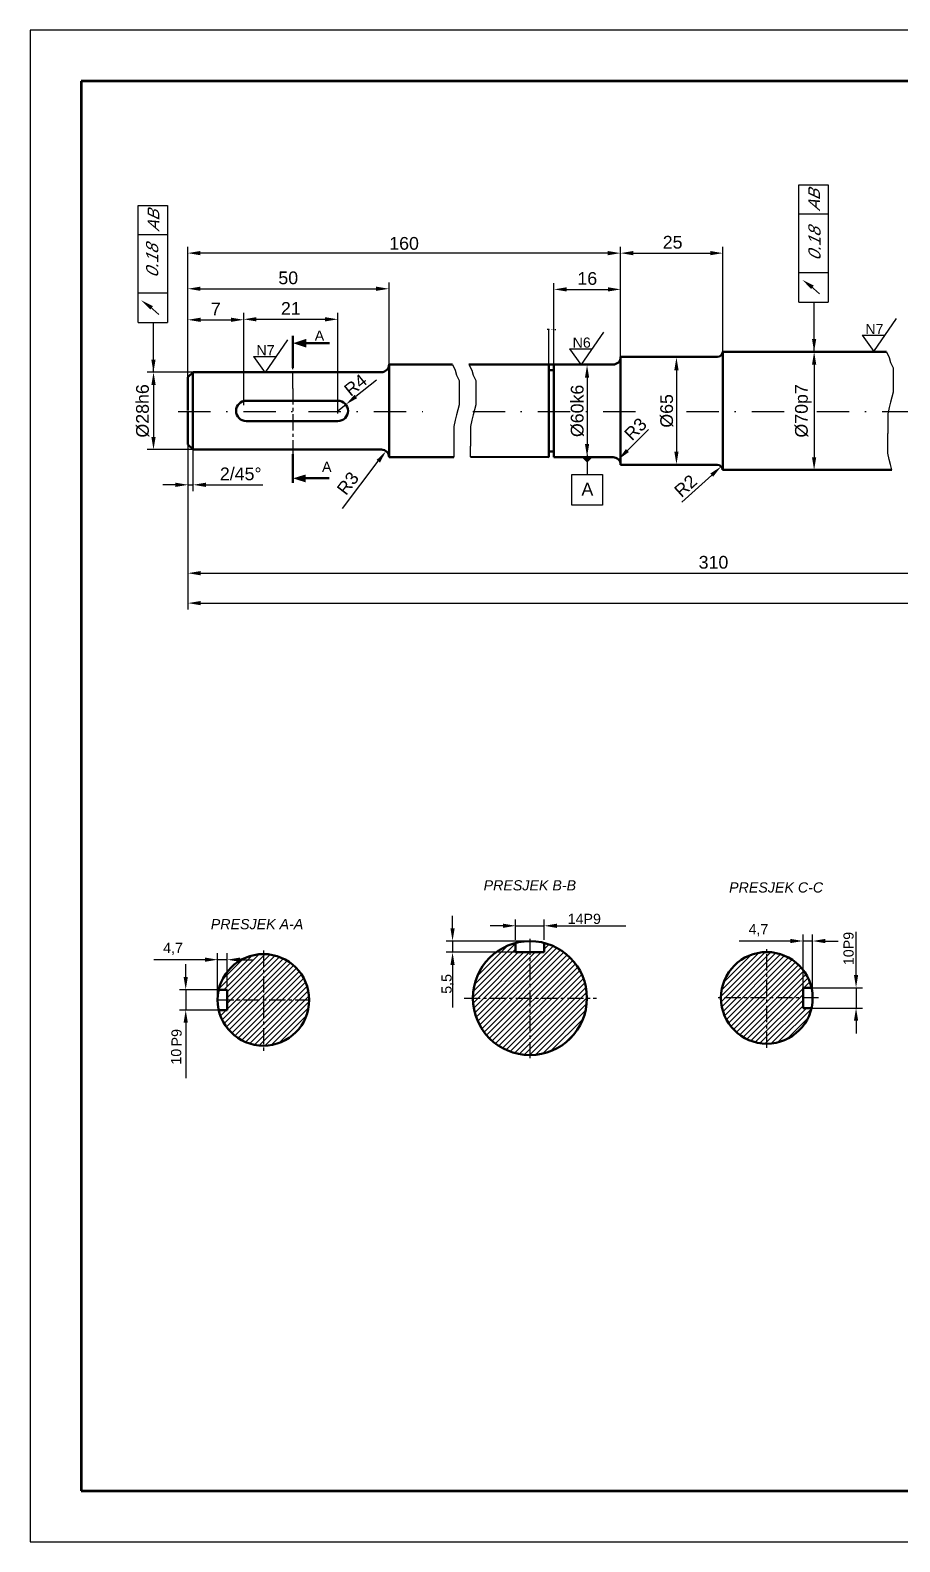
# Model space of a CAD drawing. Header units: millimetres. Extents: x -493 to 803, y 148 to 445.
# Drawn here: x -492.8 to -322, y 148.2 to 445.2 of the extents above; entities that cross this region are included whole.
import ezdxf

# ---------------------------------------------------------------- set-up
doc = ezdxf.new("R2010")
doc.units = ezdxf.units.MM
doc.linetypes.add('CENTER', pattern=[50.8, 31.75, -6.35, 6.35, -6.35])
doc.linetypes.add('DASHDOT2', pattern=[12.7, 6.35, -3.175, 0, -3.175])
for name, color, linetype, lineweight in [('debela', 7, 'Continuous', 50), ('kote', 7, 'Continuous', 25), ('simetrala', 7, 'CENTER', 25), ('simetrala 2', 7, 'CENTER', 50), ('tanka', 7, 'Continuous', 25)]:
    doc.layers.add(name, color=color, linetype=linetype, lineweight=lineweight)
doc.styles.get("Standard").update_dxf_attribs({"font": 'arial.ttf'})
doc.dimstyles.new('ISO-25', dxfattribs={"dimtxt": 2.5, "dimasz": 2.5, "dimexe": 1.25, "dimexo": 0.625, "dimtad": 1, "dimtxsty": 'Standard', "dimcen": 2.5, "dimadec": 0, "dimazin": 0, "dimtfac": 1, "dimtmove": 0, "dimatfit": 3, "dimfxl": 1, "dimarcsym": 0})
doc.dimstyles.get("Standard").update_dxf_attribs({"dimtxt": 0.18, "dimasz": 0.18, "dimexe": 0.18, "dimexo": 0.0625, "dimgap": 0.09, "dimtad": 0, "dimtih": 1, "dimtoh": 1, "dimdec": 4, "dimzin": 0, "dimdsep": 46, "dimtxsty": 'Standard', "dimcen": 0.09, "dimadec": 0, "dimazin": 0, "dimtfac": 1, "dimtdec": 4, "dimtofl": 0, "dimtmove": 0, "dimatfit": 3, "dimfxl": 1, "dimtolj": 1, "dimtzin": 0, "dimarcsym": 0})

# ---------------------------------------------------------------- blocks, each defined once
blk = doc.blocks.new('*D3')
at = {"color": 0, "lineweight": -2, "transparency": 16777216}
for p, q in [((-391.08, 386.39), (-391.26, 386.39)), ((-390.9, 377.49), (-390.9, 386.57)), ((-389.9, 377.49), (-389.9, 386.57)), ((-389.72, 386.39), (-389.54, 386.39))]:
    blk.add_line(p, q, dxfattribs=at)
at = {"color": 0, "lineweight": 25, "transparency": 16777216}
for points in [[(-391.08, 386.42), (-391.08, 386.36), (-390.9, 386.39)], [(-389.72, 386.42), (-389.72, 386.36), (-389.9, 386.39)]]:
    blk.add_solid(points, dxfattribs=at)
at = {"layer": 'Defpoints', "color": 0, "lineweight": 25, "transparency": 16777216}
for p in [(-389.9, 386.39), (-390.9, 377.43), (-389.9, 377.43)]:
    blk.add_point(p, dxfattribs=at)
at = {"color": 0, "lineweight": 25, "transparency": 16777216, "insert": (-390.4, 386.39), "char_height": 0.18, "attachment_point": 5}
blk.add_mtext('\\A1;1.0000', dxfattribs=at)

msp = doc.modelspace()

# ---------------------------------------------------------------- hatches: boundary and pattern name
at = {"lineweight": 25}
msp.add_hatch(color=256, dxfattribs=at).paths.add_polyline_path([(-384.31404, 361.32283), (-383.38077, 360.39024), (-382.4475, 361.32283)])
at = {"layer": 'kote', "linetype": 'Continuous', "lineweight": 25}
h = msp.add_hatch(dxfattribs=at)
h.set_pattern_fill('ANSI31', color=256, scale=0.25, style=0)
h.set_pattern_definition([(45, (-615.0245, 80.7221), (-0.561266, 0.561266), [])])
h.paths.add_polyline_path([(-446.97546, 254.69091), (-446.97546, 263.69091, 0.35000111), (-455.75042, 256.69091), (-454.09546, 256.69091), (-454.09546, 254.69091)])
h.paths.add_polyline_path([(-454.09546, 254.69091), (-454.09546, 252.69091), (-455.75042, 252.69091, 0.35000111), (-446.97546, 245.69091), (-446.97546, 254.69091)])
h.paths.add_polyline_path([(-446.97546, 254.69091), (-446.97546, 245.69091, 0.414213562), (-437.97546, 254.69091)])
h.paths.add_polyline_path([(-446.97546, 254.69091), (-437.97546, 254.69091, 0.414213562), (-446.97546, 263.69091)])
h = msp.add_hatch(dxfattribs=at)
h.set_pattern_fill('ANSI31', color=256, scale=0.25, angle=180, style=0)
h.set_pattern_definition([(225, (-180.0515, 429.0571), (0.561266, -0.561266), [])])
h.paths.add_polyline_path([(-348.10051, 255.0883), (-348.10051, 246.0883, 0.35000111), (-339.32554, 253.0883), (-340.98051, 253.0883), (-340.98051, 255.0883)])
h.paths.add_polyline_path([(-340.98051, 255.0883), (-340.98051, 257.0883), (-339.32554, 257.0883, 0.35000111), (-348.10051, 264.0883), (-348.10051, 255.0883)])
h.paths.add_polyline_path([(-348.10051, 255.0883), (-348.10051, 264.0883, 0.414213562), (-357.10051, 255.0883)])
h.paths.add_polyline_path([(-348.10051, 255.0883), (-357.10051, 255.0883, 0.414213562), (-348.10051, 246.0883)])
at = {"layer": 'tanka', "linetype": 'Continuous', "lineweight": 25}
h = msp.add_hatch(dxfattribs=at)
h.set_pattern_fill('ANSI31', color=256, scale=0.25, style=0)
h.set_pattern_definition([(45, (-597.2649, 34.5243), (-0.561266, 0.561266), [])])
h.paths.add_polyline_path([(-394.62651, 255.04014), (-394.62651, 264.04014), (-397.42651, 264.04014), (-397.42651, 265.8845, 0.341998713), (-405.82651, 255.04014)])
h.paths.add_polyline_path([(-383.42651, 255.04014, 0.341998713), (-391.82651, 265.8845), (-391.82651, 264.04014), (-394.62651, 264.04014), (-394.62651, 255.04014)])
h.paths.add_polyline_path([(-394.62651, 243.84014, 0.414213562), (-383.42651, 255.04014), (-394.62651, 255.04014)])
h.paths.add_polyline_path([(-394.62651, 255.04014), (-405.82651, 255.04014, 0.414213562), (-394.62651, 243.84014)])

# ---------------------------------------------------------------- linework, layer by layer
at = {"lineweight": 53}
for p, q in [((-272.77326, 435.21959), (-482.77326, 435.21959)), ((-482.77326, 435.21959), (-482.77326, 158.21959)), ((-482.77326, 158.21959), (-272.77326, 158.21959))]:
    msp.add_line(p, q, dxfattribs=at)
for p, q in [((-341.82317, 414.84428), (-336.06317, 414.84428)), ((-492.77326, 410.76442), (-492.77326, 410.76442)), ((-471.58993, 410.80736), (-465.82993, 410.80736))]:
    msp.add_line(p, q)
at = {"color": 0}
for p, q in [((-341.82317, 391.80428), (-341.82317, 414.84428)), ((-336.06317, 414.84428), (-336.06317, 391.80428)), ((-471.58993, 387.76736), (-471.58993, 410.80736)), ((-465.82993, 410.80736), (-465.82993, 387.76736)), ((-336.06317, 409.08428), (-341.82317, 409.08428)), ((-465.82993, 405.04736), (-471.58993, 405.04736)), ((-336.06317, 397.56428), (-341.82317, 397.56428)), ((-465.82993, 393.52736), (-471.58993, 393.52736)), ((-337.74372, 393.41595), (-339.5451, 394.97599)), ((-467.51048, 389.37904), (-469.31186, 390.93907)), ((-341.82317, 391.80428), (-336.06317, 391.80428)), ((-471.58993, 387.76736), (-465.82993, 387.76736))]:
    msp.add_line(p, q, dxfattribs=at)
at = {"lineweight": 25}
for p, q in [((-461.80207, 378.5416), (-461.80207, 402.6666)), ((-379.34466, 401.42332), (-459.34466, 401.42332)), ((-376.80639, 378.5481), (-376.80639, 402.6731)), ((-376.80639, 378.54752), (-376.80639, 402.67252)), ((-374.34466, 401.42332), (-358.84466, 401.42332)), ((-356.73331, 378.55027), (-356.73331, 402.67527)), ((-461.80147, 376.54544), (-461.80147, 395.67044)), ((-422.29724, 376.54832), (-422.29724, 395.67332)), ((-389.90396, 385.37529), (-389.90396, 395.55135)), ((-376.8064, 385.37529), (-376.8064, 395.55135)), ((-459.34466, 394.42332), (-424.84466, 394.42332)), ((-387.40396, 394.30135), (-379.3064, 394.30135)), ((-461.80202, 377.11801), (-461.80202, 389.57294)), ((-450.84466, 371.54832), (-450.84466, 389.67332)), ((-450.84466, 377.11801), (-450.84466, 389.57294)), ((-432.34466, 369.92332), (-432.34466, 389.67332)), ((-459.30202, 388.32294), (-453.34466, 388.32294)), ((-448.34466, 388.42332), (-434.84466, 388.42332)), ((-338.67702, 382.024), (-337.55202, 382.024)), ((-459.55646, 378.024), (-469.81033, 378.024)), ((-365.84466, 378.42332), (-365.84466, 362.42332)), ((-338.80202, 379.524), (-338.80202, 361.32264)), ((-468.56033, 375.524), (-468.56033, 365.32264)), ((-424.77821, 376.48183), (-428.83922, 373.24501)), ((-383.4014, 376.92332), (-383.4014, 363.92332)), ((-432.34466, 370.42332), (-430.78669, 371.6774)), ((-371.34323, 366.75071), (-375.46734, 362.6448)), ((-460.64884, 362.82264), (-469.81033, 362.82264)), ((-461.80202, 365.0351), (-461.80202, 331.40367)), ((-461.80202, 364.79808), (-461.80202, 344.19467)), ((-461.80202, 364.30101), (-461.80202, 337.28578)), ((-461.80202, 364.27632), (-461.80202, 354.66091)), ((-460.84466, 364.27706), (-460.84466, 354.66165)), ((-431.45862, 351.2667), (-424.40781, 360.52701)), ((-364.81725, 352.45917), (-358.91303, 357.81484)), ((-338.67702, 358.82264), (-337.55202, 358.82264)), ((-464.24499, 355.90493), (-466.74499, 355.90493)), ((-461.74499, 355.90493), (-460.77021, 355.90493)), ((-458.27021, 355.90493), (-447.08871, 355.90493)), ((-459.30202, 338.53578), (-260.63574, 338.53578)), ((-459.30202, 332.65367), (-98.84466, 332.65367))]:
    msp.add_line(p, q, dxfattribs=at)
at = {"lineweight": 50}
for p, q in [((-376.80202, 381.024), (-376.80202, 381.024)), ((-376.80202, 381.024), (-357.80202, 381.024)), ((-356.80202, 382.024), (-356.80202, 382.024)), ((-461.80202, 377.024), (-460.80202, 378.024)), ((-460.80202, 378.024), (-431.80202, 378.024)), ((-432.30202, 378.024), (-423.80202, 378.024)), ((-422.30202, 379.524), (-409.82167, 379.524)), ((-422.30202, 379.524), (-422.30202, 379.524)), ((-406.60299, 379.524), (-378.30202, 379.524)), ((-390.90395, 379.52402), (-390.90395, 378.42332)), ((-390.90395, 378.42332), (-389.90395, 378.42332)), ((-389.90395, 378.42332), (-389.90395, 379.524)), ((-461.80202, 370.524), (-461.80202, 377.024)), ((-450.34466, 372.42332), (-432.34466, 372.42332)), ((-461.80202, 370.32264), (-461.80202, 363.82264)), ((-452.34466, 370.42332), (-452.34466, 370.42332)), ((-452.34466, 370.42332), (-452.34466, 370.42332)), ((-450.34466, 368.42332), (-432.34466, 368.42332)), ((-430.34466, 370.42332), (-430.34466, 370.42332)), ((-430.34466, 370.42332), (-430.34466, 370.42332)), ((-461.80202, 363.82264), (-460.80202, 362.82264)), ((-460.80202, 362.82264), (-431.80202, 362.82264)), ((-432.30202, 362.82264), (-423.80202, 362.82264)), ((-390.90395, 361.34355), (-390.90395, 362.42332)), ((-390.90395, 362.42332), (-389.90395, 362.42332)), ((-389.90395, 362.42332), (-389.90307, 361.34189)), ((-422.30202, 361.32264), (-422.30202, 361.32264)), ((-422.30202, 361.32264), (-409.55993, 361.32264)), ((-406.27306, 361.36906), (-390.90395, 361.34355)), ((-389.90307, 361.34189), (-378.30202, 361.32264)), ((-376.80202, 359.82264), (-357.80202, 359.82264)), ((-376.80202, 359.82264), (-376.80202, 359.82264)), ((-356.80202, 358.82264), (-356.80202, 358.82264))]:
    msp.add_line(p, q, dxfattribs=at)
msp.add_lwpolyline([(-282.77326, 445.21959), (-492.77326, 445.21959), (-492.77326, 148.21959), (-282.77326, 148.21959)])
for points in [[(-441.17889, 385.14915), (-441.17889, 378.87981)], [(-376.80639, 381.01844), (-376.80639, 368.85908)], [(-338.80202, 382.024), (-356.80202, 382.024)], [(-356.73465, 382.02453), (-356.73465, 369.7924)], [(-339.30202, 382.024), (-324.57515, 382.024)], [(-460.84466, 377.92332), (-460.84466, 369.42332)], [(-422.29725, 379.51941), (-422.29725, 369.57679)], [(-390.90395, 378.42332), (-390.90395, 369.92332)], [(-389.90395, 378.42332), (-389.90395, 369.92332)], [(-460.84466, 362.92332), (-460.84466, 371.42332)], [(-422.29725, 361.32723), (-422.29725, 371.26985)], [(-376.80639, 359.8282), (-376.80639, 371.98756)], [(-390.90395, 362.42332), (-390.90395, 370.92332)], [(-389.90395, 362.42332), (-389.90395, 370.92332)], [(-356.73465, 358.84083), (-356.73465, 371.05424)], [(-441.17889, 356.28833), (-441.17889, 361.94265)], [(-323.54462, 358.82264), (-356.80202, 358.82264)]]:
    msp.add_lwpolyline(points, dxfattribs=at)
at = {"linetype": 'DASHDOT2', "lineweight": 25}
for points in [[(-463.6933, 370.30921), (-413.84466, 370.30921)], [(-405.84466, 370.30921), (-372.34466, 370.30921)], [(-363.84466, 370.30921), (-255.11772, 370.30921)]]:
    msp.add_lwpolyline(points, dxfattribs=at)
at = {"lineweight": 25}
msp.add_lwpolyline([(-384.31404, 361.32283), (-383.38077, 360.39024), (-382.4475, 361.32283), (-384.31404, 361.32283)], close=True, dxfattribs=at)
at = {"lineweight": 50}
for centre, radius, start, end in [((-378.30202, 381.024), 1.5, 270, 0), ((-357.80202, 382.024), 1, 270, 0), ((-423.80202, 379.524), 1.5, 270, 0), ((-450.34466, 370.42332), 2, 90, 180), ((-432.34466, 370.42332), 2, 0, 90), ((-450.34466, 370.42332), 2, 180, 270), ((-432.34466, 370.42332), 2, 270, 0), ((-423.80202, 361.32264), 1.5, 0, 90), ((-378.30202, 359.82264), 1.5, 360, 90), ((-357.80202, 358.82264), 1, 0, 90)]:
    msp.add_arc(centre, radius, start, end, dxfattribs=at)
at = {"lineweight": 25}
for points in [[(-459.34466, 401.83999), (-459.34466, 401.00665), (-461.84466, 401.42332)], [(-379.34466, 401.83999), (-379.34466, 401.00665), (-376.84466, 401.42332)], [(-374.34466, 401.83999), (-374.34466, 401.00665), (-376.84466, 401.42332)], [(-359.20796, 401.83999), (-359.20796, 401.00665), (-356.7334, 401.42332)], [(-338.88415, 395.05166), (-339.37601, 394.37897), (-341.14817, 396.19089)], [(-468.69068, 391.00493), (-469.18254, 390.33224), (-470.95469, 392.14416)], [(-459.34466, 394.83999), (-459.34466, 394.00665), (-461.84466, 394.42332)], [(-424.84466, 394.83999), (-424.84466, 394.00665), (-422.29816, 394.41606)], [(-387.40396, 394.71801), (-387.40396, 393.88468), (-389.90396, 394.30135)], [(-379.3064, 394.71801), (-379.3064, 393.88468), (-376.8064, 394.30135)], [(-459.30202, 388.73961), (-459.30202, 387.90627), (-461.80202, 388.32294)], [(-453.34466, 388.73961), (-453.34466, 387.90627), (-450.84466, 388.32294)], [(-448.34466, 388.83999), (-448.34466, 388.00665), (-450.84466, 388.42332)], [(-434.84466, 388.83999), (-434.84466, 388.00665), (-432.34466, 388.42332)], [(-366.26132, 378.42332), (-365.42799, 378.42332), (-365.84466, 380.92332)], [(-339.21869, 379.524), (-338.38535, 379.524), (-338.80202, 382.024)], [(-383.81806, 376.92332), (-382.98473, 376.92332), (-383.4014, 379.42332)], [(-424.73932, 360.77942), (-424.0763, 360.2746), (-422.89333, 362.51607)], [(-383.81806, 363.92332), (-382.98473, 363.92332), (-383.4014, 361.42332)], [(-375.76132, 362.94008), (-375.17337, 362.34952), (-377.23902, 360.88095)], [(-366.26132, 362.42332), (-365.42799, 362.42332), (-365.84466, 359.92332)], [(-359.19298, 358.12346), (-358.63309, 357.50623), (-357.06134, 359.4945)], [(-339.21869, 361.32264), (-338.38535, 361.32264), (-338.80202, 358.82264)], [(-464.24499, 356.32159), (-464.24499, 355.48826), (-461.74499, 355.90493)], [(-458.27021, 356.32159), (-458.27021, 355.48826), (-460.77021, 355.90493)], [(-459.30202, 338.95245), (-459.30202, 338.11912), (-461.80202, 338.53578)], [(-459.30202, 333.07034), (-459.30202, 332.23701), (-461.80202, 332.65367)]]:
    msp.add_solid(points, dxfattribs=at)
for points in [[(-339.41941, 395.12113), (-339.67079, 394.83085), (-340.41593, 395.73015)], [(-469.18616, 391.08421), (-469.43755, 390.79393), (-470.18269, 391.69323)]]:
    msp.add_solid(points)
at = {"lineweight": 50}
for points in [[(-468.977, 375.524), (-468.14366, 375.524), (-468.56033, 378.024)], [(-429.10049, 373.56959), (-428.57796, 372.92043), (-430.78669, 371.6774)], [(-468.977, 365.32264), (-468.14366, 365.32264), (-468.56033, 362.82264)]]:
    msp.add_solid(points, dxfattribs=at)
at = {"layer": 'debela', "linetype": 'Continuous', "lineweight": 50}
for p, q in [((-397.42651, 264.04014), (-397.42651, 265.8845)), ((-391.82651, 264.04014), (-391.82651, 265.8845)), ((-394.62651, 264.04014), (-397.42651, 264.04014)), ((-394.62651, 264.04014), (-397.42651, 264.04014)), ((-394.62651, 264.04014), (-391.82651, 264.04014)), ((-394.62651, 264.04014), (-391.82651, 264.04014))]:
    msp.add_line(p, q, dxfattribs=at)
msp.add_circle((-394.62651, 255.04014), 11.2, dxfattribs=at)
at = {"layer": 'kote', "linetype": 'Continuous', "lineweight": 25}
for p, q in [((-327.04395, 382.10182), (-322.60715, 388.55965)), ((-446.64625, 377.92742), (-442.20945, 384.38525)), ((-384.47492, 379.524), (-380.10729, 385.88116)), ((-329.34451, 385.27601), (-324.86315, 385.27601)), ((-329.34451, 385.27601), (-327.04395, 382.10182)), ((-448.94682, 381.10161), (-446.64625, 377.92742)), ((-448.94682, 381.10161), (-444.46545, 381.10161)), ((-386.84466, 382.59751), (-382.36329, 382.59751)), ((-386.84466, 382.59751), (-384.61707, 379.524)), ((-409.82311, 268.74014), (-409.82311, 271.24014)), ((-397.42651, 266.5095), (-397.42651, 270.50095)), ((-391.82651, 266.5095), (-391.82651, 270.50095)), ((-399.92651, 269.25095), (-402.42651, 269.25095)), ((-397.42651, 269.25095), (-391.82651, 269.25095)), ((-389.32651, 269.25095), (-375.76424, 269.25095)), ((-340.98051, 255.7133), (-340.98051, 267.50977)), ((-339.10051, 255.7133), (-339.10051, 267.50977)), ((-330.5663, 259.5883), (-330.5663, 268.05473)), ((-394.62651, 266.24014), (-411.07311, 266.24014)), ((-409.82311, 266.24014), (-409.82311, 264.04014)), ((-343.48051, 266.25977), (-353.49415, 266.25977)), ((-339.10051, 266.25977), (-340.98051, 266.25977)), ((-336.60051, 266.25977), (-334.10051, 266.25977)), ((-458.47546, 262.59435), (-468.4891, 262.59435)), ((-462.23097, 259.19091), (-462.23097, 261.69091)), ((-455.97546, 255.31591), (-455.97546, 263.84435)), ((-454.09546, 262.59435), (-455.97546, 262.59435)), ((-454.09546, 257.31591), (-454.09546, 263.84435)), ((-451.59546, 262.59435), (-449.09546, 262.59435)), ((-395.25151, 264.04014), (-411.07311, 264.04014)), ((-409.82311, 261.54014), (-409.82311, 253.22159)), ((-455.54794, 256.69091), (-463.48097, 256.69091)), ((-462.23097, 256.69091), (-462.23097, 252.69091)), ((-340.35551, 257.0883), (-329.3163, 257.0883)), ((-330.5663, 257.0883), (-330.5663, 253.0883)), ((-455.54794, 252.69091), (-463.48097, 252.69091)), ((-340.35551, 253.0883), (-329.3163, 253.0883)), ((-462.23097, 250.19091), (-462.23097, 239.3146)), ((-330.5663, 250.5883), (-330.5663, 248.0883))]:
    msp.add_line(p, q, dxfattribs=at)
at = {"layer": 'kote', "linetype": 'Continuous', "lineweight": 50}
for p, q in [((-438.57153, 383.72055), (-433.98819, 383.72055)), ((-438.6594, 357.17261), (-434.07607, 357.17261)), ((-454.09546, 256.69091), (-455.75042, 256.69091)), ((-454.09546, 254.69091), (-454.09546, 256.69091)), ((-454.09546, 254.69091), (-454.09546, 256.69091)), ((-340.98051, 255.0883), (-340.98051, 257.0883)), ((-340.98051, 257.0883), (-339.32554, 257.0883)), ((-340.98051, 255.0883), (-340.98051, 257.0883)), ((-454.09546, 252.69091), (-455.75042, 252.69091)), ((-454.09546, 254.69091), (-454.09546, 252.69091)), ((-454.09546, 254.69091), (-454.09546, 252.69091)), ((-340.98051, 255.0883), (-340.98051, 253.0883)), ((-340.98051, 255.0883), (-340.98051, 253.0883)), ((-340.98051, 253.0883), (-339.32554, 253.0883))]:
    msp.add_line(p, q, dxfattribs=at)
at = {"layer": 'kote', "linetype": 'CENTER', "lineweight": 25, "ltscale": 0.1}
for p, q in [((-394.62651, 266.71643), (-394.62651, 242.70326)), ((-455.97546, 254.69091), (-437.97546, 254.69091))]:
    msp.add_line(p, q, dxfattribs=at)
at = {"layer": 'kote', "linetype": 'Continuous', "lineweight": 50}
for centre in [(-446.97546, 254.69091), (-348.10051, 255.0883)]:
    msp.add_circle(centre, 9, dxfattribs=at)
at = {"layer": 'kote', "linetype": 'Continuous', "lineweight": 25}
for points in [[(-438.57153, 384.56177), (-438.57153, 382.88003), (-441.17076, 383.72055)], [(-438.6594, 357.93312), (-438.6594, 356.36959), (-441.1594, 357.17261)], [(-410.23978, 268.74014), (-409.40645, 268.74014), (-409.82311, 266.24014)], [(-399.92651, 269.66761), (-399.92651, 268.83428), (-397.42651, 269.25095)], [(-389.32651, 269.66761), (-389.32651, 268.83428), (-391.82651, 269.25095)], [(-343.48051, 266.67644), (-343.48051, 265.84311), (-340.98051, 266.25977)], [(-336.60051, 266.67644), (-336.60051, 265.84311), (-339.10051, 266.25977)], [(-458.47546, 263.01102), (-458.47546, 262.17769), (-455.97546, 262.59435)], [(-451.59546, 263.01102), (-451.59546, 262.17769), (-454.09546, 262.59435)], [(-410.23978, 261.54014), (-409.40645, 261.54014), (-409.82311, 264.04014)], [(-462.64764, 259.19091), (-461.8143, 259.19091), (-462.23097, 256.69091)], [(-330.98297, 259.5883), (-330.14963, 259.5883), (-330.5663, 257.0883)], [(-462.64764, 250.19091), (-461.8143, 250.19091), (-462.23097, 252.69091)], [(-330.98297, 250.5883), (-330.14963, 250.5883), (-330.5663, 253.0883)]]:
    msp.add_solid(points, dxfattribs=at)
at = {"layer": 'simetrala', "lineweight": 25, "ltscale": 0.1}
for q in [(-441.17889, 385.14915), (-441.17889, 356.28833)]:
    msp.add_line((-441.17889, 374.82802), q, dxfattribs=at)
at = {"layer": 'simetrala', "linetype": 'CENTER', "lineweight": 25, "ltscale": 0.1}
for p, q in [((-446.97546, 264.39246), (-446.97546, 244.3032)), ((-348.10051, 245.25607), (-348.10051, 264.64428)), ((-337.97351, 255.0883), (-358.14997, 255.0883))]:
    msp.add_line(p, q, dxfattribs=at)
at = {"layer": 'simetrala 2', "linetype": 'CENTER', "lineweight": 25, "ltscale": 0.1}
msp.add_line((-407.57152, 255.04014), (-381.56197, 255.04014), dxfattribs=at)
at = {"layer": 'tanka'}
for p, q in [((-324.57515, 382.024), (-324.06185, 380.9196)), ((-324.06185, 380.9196), (-323.81027, 379.91388)), ((-409.82167, 379.524), (-409.30837, 378.4196)), ((-409.30837, 378.4196), (-409.0568, 377.41388)), ((-409.0568, 377.41388), (-408.55368, 376.40816)), ((-406.60299, 379.524), (-406.0215, 378.4196)), ((-406.0215, 378.4196), (-405.76993, 377.41388)), ((-405.76993, 377.41388), (-405.26681, 376.40816)), ((-323.81027, 379.91388), (-323.30715, 378.90816)), ((-323.30715, 378.90816), (-323.30715, 374.13099)), ((-408.55368, 376.40816), (-408.55368, 371.63099)), ((-405.26681, 376.40816), (-405.26681, 371.63099)), ((-408.55368, 371.63099), (-409.0568, 369.61955)), ((-405.26681, 371.63099), (-405.76993, 369.61955)), ((-323.81027, 372.11955), (-324.06185, 371.11382)), ((-323.30715, 374.13099), (-323.81027, 372.11955)), ((-409.30837, 368.61382), (-409.55993, 367.35668)), ((-409.0568, 369.61955), (-409.30837, 368.61382)), ((-406.0215, 368.61382), (-406.27306, 367.35668)), ((-405.76993, 369.61955), (-406.0215, 368.61382)), ((-324.06185, 371.11382), (-324.31341, 369.85668)), ((-324.31341, 369.85668), (-324.31341, 366.00213)), ((-409.55993, 367.35668), (-409.55993, 361.32264)), ((-406.27306, 367.35668), (-406.27306, 363.50213)), ((-324.31341, 362.14759), (-324.31341, 366.00213)), ((-406.27306, 361.36906), (-406.27306, 363.50213)), ((-383.38591, 361.85133), (-383.38591, 357.91702)), ((-324.06185, 360.89044), (-324.31341, 362.14759)), ((-323.81027, 359.88471), (-324.06185, 360.89044)), ((-323.54462, 358.82264), (-323.81027, 359.88471)), ((-386.38591, 351.91702), (-386.38591, 357.91702)), ((-386.38591, 357.91702), (-383.38591, 357.91702)), ((-383.38591, 357.91702), (-380.38591, 357.91702)), ((-380.38591, 357.91702), (-380.38591, 351.91702)), ((-380.38591, 351.91702), (-386.38591, 351.91702))]:
    msp.add_line(p, q, dxfattribs=at)

# ---------------------------------------------------------------- texts
at = {"oblique": 25}
for s, height, p in [('AB', 2.304, (-337.64262, 409.61308)), ('AB', 2.304, (-467.40938, 405.57617)), ('0.18', 2.394, (-337.5412, 399.91804)), ('0.18', 2.394, (-467.63102, 396.56194))]:
    msp.add_text(s, height=height, rotation=90, dxfattribs=at).set_placement(p)
at = {"lineweight": 25, "char_height": 2.5, "attachment_point": 5}
for s, insert in [('160', (-419.34466, 403.32475)), ('25', (-366.59466, 403.55071)), ('50', (-442.09466, 396.55071)), ('16', (-383.35518, 396.42873)), ('7', (-456.32334, 390.45033)), ('21', (-441.59466, 390.55071)), ('{\\fArial|b0|i0|c238|p34;2/45°}', (-451.42946, 358.03231)), ('310', (-358.56929, 340.66317))]:
    msp.add_mtext(s, dxfattribs=dict(at, insert=insert))
at = {"lineweight": 50, "char_height": 2.5, "attachment_point": 5}
for s, insert, rotation in [('R{\\fArial|b0|i0|c238|p34;4}', (-428.88279, 375.50619), 38.8322073), ('%%C28h6', (-470.68772, 370.42332), 90)]:
    msp.add_mtext(s, dxfattribs=dict(at, insert=insert, rotation=rotation))
at = {"lineweight": 25, "char_height": 2.5, "attachment_point": 5}
for s, insert, rotation in [('%%C60k6', (-385.30283, 370.42332), 90), ('%%C70p7', (-340.92941, 370.42332), 90), ('%%C65', (-367.72477, 370.42332), 90), ('R{\\fArial|b0|i0|c238|p34;3}', (-373.88869, 366.84963), 44.8732718), ('R{\\fArial|b0|i0|c238|p34;3}', (-430.38305, 356.19107), 52.7143275), ('R{\\fArial|b0|i0|c238|p34;2}', (-364.05417, 355.68974), 42.2109368)]:
    msp.add_mtext(s, dxfattribs=dict(at, insert=insert, rotation=rotation))
at = {"layer": 'debela', "insert": (-384.50426, 356.29014), "char_height": 2.5, "width": 35.5337, "attachment_point": 1}
msp.add_mtext('{\\fArial|b0|i0|c238|p34;A}', dxfattribs=at)
at = {"layer": 'kote', "linetype": 'Continuous', "lineweight": 25}
msp.add_text('5,5', height=2, rotation=90, dxfattribs=at).set_placement((-410.00179, 255.89421))
at = {"layer": 'kote', "linetype": 'Continuous', "lineweight": 25, "char_height": 2, "attachment_point": 1}
for s, insert, width in [('{\\fArial|b0|i0|c238|p34;A}', (-436.8946, 386.21374), 2.2496), ('{\\fArial|b0|i0|c238|p34;N7}', (-328.74198, 387.51983), 3.6533333), ('{\\fArial|b0|i0|c238|p34;N7}', (-448.34429, 383.34543), 4.0533333), ('{\\fArial|b0|i0|c238|p34;N6}', (-386.24213, 384.84133), 3.1222), ('{\\fArial|b0|i0|c238|p34;A}', (-435.45825, 360.44598), 2.2496), ('{\\fArial|b0|i1|c238|p34;PRESJEK B-B}', (-403.72056, 278.20841), 26.937), ('{\\fArial|b0|i1|c238|p34;PRESJEK C-C}', (-355.49778, 277.78958), 22.9184), ('{\\fArial|b0|i1|c238|p34;PRESJEK A-A}', (-457.30376, 270.57904), 26.9477), ('{\\fArial|b0|i0|c238|p34;14P9}', (-387.20454, 271.61922), 11.2621)]:
    msp.add_mtext(s, dxfattribs=dict(at, insert=insert, width=width))
at = {"layer": 'kote', "linetype": 'Continuous', "lineweight": 25, "char_height": 2, "attachment_point": 5}
for insert in [(-349.73733, 268.38716), (-464.73228, 264.72174)]:
    msp.add_mtext('4,{\\fArial|b0|i0|c238|p34;7}', dxfattribs=dict(at, insert=insert))
at = {"layer": 'kote', "linetype": 'Continuous', "lineweight": 25, "char_height": 2, "attachment_point": 1, "rotation": 90}
for s, insert, width in [('{\\fArial|b0|i0|c238|p34;10P9}', (-333.04301, 261.52816), 7.4222222), ('{\\fArial|b0|i0|c238|p34;P9}', (-465.03721, 245.54643), 3.4272)]:
    msp.add_mtext(s, dxfattribs=dict(at, insert=insert, width=width))
at = {"layer": 'kote', "linetype": 'Continuous', "lineweight": 25, "insert": (-464.10597, 243.13881), "char_height": 2, "attachment_point": 5, "rotation": 90}
msp.add_mtext(' {\\fArial|b0|i0|c238|p34;10}', dxfattribs=at)

# ---------------------------------------------------------------- dimensions: what is measured, and where the dimension line sits
at = {"lineweight": 25}
dim = msp.add_linear_dim(base=(-389.90395, 386.39162), p1=(-390.90395, 377.43091), p2=(-389.90395, 377.43091), dimstyle='Standard', dxfattribs=at)
dim.commit()
dim.dimension.update_dxf_attribs({"geometry": '*D3', "text_midpoint": (-390.40395, 386.39162)})

# ---------------------------------------------------------------- leaders
at = {"layer": 'tanka'}
for points in [[(-338.80447, 382.02476), (-338.80447, 391.80428)], [(-468.57123, 377.98785), (-468.57123, 387.76736)]]:
    msp.add_leader(points, dimstyle='ISO-25', override={"dimgap": 0.625, "dimtad": 0}, dxfattribs=at)

doc.saveas('drawing.dxf')
